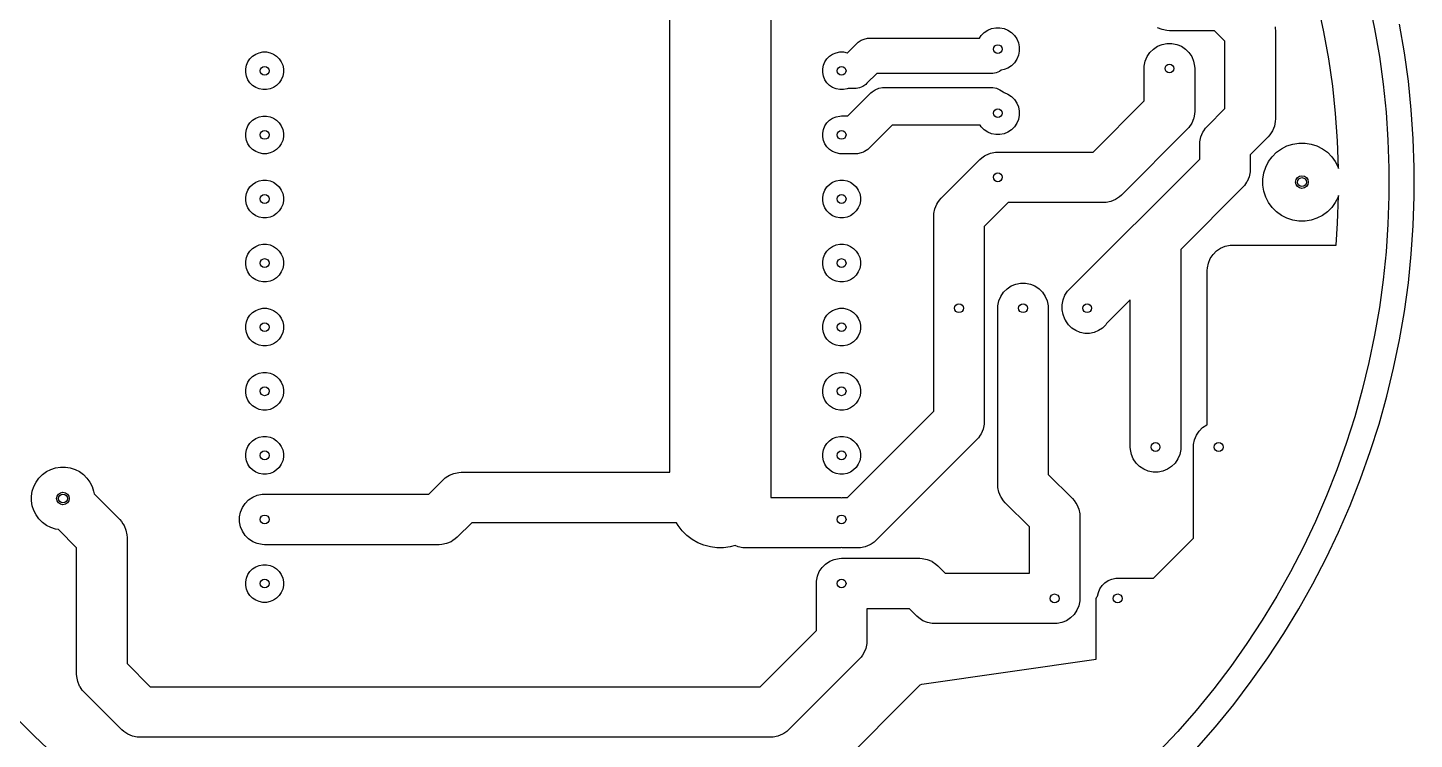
# Model space of a CAD drawing. Extents: x 123 to 256, y -136 to -4.
# Drawn here: x 168.1 to 223, y -92.1 to -63.9 of the extents above; entities that cross this region are included whole.
import ezdxf

# ---------------------------------------------------------------- set-up
doc = ezdxf.new("R2010")
doc.units = 0
doc.layers.add('BLACK', color=7, linetype='CONTINUOUS')

msp = doc.modelspace()

# ---------------------------------------------------------------- linework, layer by layer
at = {"layer": 'BLACK', "linetype": 'CONTINUOUS'}
for p, q in [((197.5, -44.25), (197.5, -82.5)), ((193.5, -81.5), (193.5, -45.078427)), ((219.418718, -64.048797), (219.187242, -62.98472)), ((221.202702, -62.845375), (221.428487, -63.931912)), ((205.769953, -64.3), (205.842941, -64.190766)), ((205.842941, -64.190766), (205.960766, -64.072941)), ((205.960766, -64.072941), (206.099313, -63.980367)), ((206.099313, -63.980367), (206.253258, -63.916601)), ((206.253258, -63.916601), (206.416685, -63.884093)), ((206.416685, -63.884093), (206.583315, -63.884093)), ((206.583315, -63.884093), (206.746742, -63.916601)), ((206.746742, -63.916601), (206.900687, -63.980367)), ((206.900687, -63.980367), (207.039234, -64.072941)), ((207.039234, -64.072941), (207.157059, -64.190766)), ((207.157059, -64.190766), (207.249633, -64.329313)), ((213.009715, -63.95694), (212.828603, -63.881921)), ((213.201983, -63.995185), (213.009715, -63.95694)), ((213.3, -64), (213.201983, -63.995185)), ((215.085786, -64), (213.3, -64)), ((215.5, -64.414213), (215.085786, -64)), ((217.484845, -63.85), (217.495185, -63.901983)), ((217.495185, -63.901983), (217.5, -64)), ((217.5, -64), (217.5, -67.5)), ((219.612067, -65.120458), (219.418718, -64.048797)), ((221.428487, -63.931912), (221.617045, -65.025523)), ((222.610088, -64.871715), (222.4157, -63.744289)), ((200.541885, -64.878164), (200.915025, -64.505025)), ((200.915025, -64.505025), (200.965925, -64.458893)), ((200.965925, -64.458893), (201.080022, -64.382655)), ((201.080022, -64.382655), (201.206801, -64.330141)), ((201.206801, -64.330141), (201.341388, -64.303371)), ((201.341388, -64.303371), (201.41, -64.3)), ((201.41, -64.3), (205.769953, -64.3)), ((207.249633, -64.329313), (207.313399, -64.483258)), ((207.313399, -64.483258), (207.345907, -64.646685)), ((207.345907, -64.813315), (207.313399, -64.976742)), ((207.345907, -64.646685), (207.345907, -64.813315)), ((212.52699, -64.865607), (212.665607, -64.72699)), ((212.665607, -64.72699), (212.828603, -64.618079)), ((212.828603, -64.618079), (213.009715, -64.54306)), ((213.009715, -64.54306), (213.201983, -64.504815)), ((213.201983, -64.504815), (213.398017, -64.504815)), ((213.398017, -64.504815), (213.590285, -64.54306)), ((213.590285, -64.54306), (213.771397, -64.618079)), ((213.771397, -64.618079), (213.934393, -64.72699)), ((213.934393, -64.72699), (214.07301, -64.865607)), ((215.5, -67.085786), (215.5, -64.414213)), ((176.703611, -65.516487), (176.732295, -65.372286)), ((176.732295, -65.372286), (176.788559, -65.236452)), ((176.788559, -65.236452), (176.870242, -65.114205)), ((176.870242, -65.114205), (176.974205, -65.010242)), ((176.974205, -65.010242), (177.096452, -64.928559)), ((177.096452, -64.928559), (177.232286, -64.872295)), ((177.232286, -64.872295), (177.376487, -64.843611)), ((177.376487, -64.843611), (177.523513, -64.843611)), ((177.523513, -64.843611), (177.667714, -64.872295)), ((177.667714, -64.872295), (177.803548, -64.928559)), ((177.803548, -64.928559), (177.925795, -65.010242)), ((177.925795, -65.010242), (178.029758, -65.114205)), ((178.029758, -65.114205), (178.111441, -65.236452)), ((178.111441, -65.236452), (178.167705, -65.372286)), ((178.167705, -65.372286), (178.196389, -65.516487)), ((199.563611, -65.516487), (199.592295, -65.372286)), ((199.592295, -65.372286), (199.648559, -65.236452)), ((199.648559, -65.236452), (199.730242, -65.114205)), ((199.730242, -65.114205), (199.834205, -65.010242)), ((199.834205, -65.010242), (199.956452, -64.928559)), ((199.956452, -64.928559), (200.092286, -64.872295)), ((200.092286, -64.872295), (200.236487, -64.843611)), ((200.236487, -64.843611), (200.383513, -64.843611)), ((200.383513, -64.843611), (200.527714, -64.872295)), ((200.527714, -64.872295), (200.541885, -64.878164)), ((207.157059, -65.269234), (207.039234, -65.387059)), ((207.249633, -65.130687), (207.157059, -65.269234)), ((207.313399, -64.976742), (207.249633, -65.130687)), ((212.304815, -65.401983), (212.34306, -65.209715)), ((212.34306, -65.209715), (212.418079, -65.028603)), ((212.418079, -65.028603), (212.52699, -64.865607)), ((214.07301, -64.865607), (214.181921, -65.028603)), ((214.181921, -65.028603), (214.25694, -65.209715)), ((214.25694, -65.209715), (214.295185, -65.401983)), ((219.767042, -66.198337), (219.612067, -65.120458)), ((221.617045, -65.025523), (221.768156, -66.124935)), ((222.765871, -66.00512), (222.610088, -64.871715)), ((176.703611, -65.663513), (176.703611, -65.516487)), ((176.732295, -65.807714), (176.703611, -65.663513)), ((176.788559, -65.943548), (176.732295, -65.807714)), ((178.167705, -65.807714), (178.111441, -65.943548)), ((178.196389, -65.663513), (178.167705, -65.807714)), ((178.196389, -65.516487), (178.196389, -65.663513)), ((199.563611, -65.663513), (199.563611, -65.516487)), ((199.592295, -65.807714), (199.563611, -65.663513)), ((199.648559, -65.943548), (199.592295, -65.807714)), ((201.69995, -65.7), (201.314975, -66.084975)), ((206.23, -65.7), (201.69995, -65.7)), ((206.298612, -65.696629), (206.23, -65.7)), ((206.433199, -65.669859), (206.298612, -65.696629)), ((206.559978, -65.617345), (206.433199, -65.669859)), ((206.638388, -65.564952), (206.559978, -65.617345)), ((206.746742, -65.543399), (206.638388, -65.564952)), ((206.900687, -65.479633), (206.746742, -65.543399)), ((207.039234, -65.387059), (206.900687, -65.479633)), ((212.3, -65.5), (212.304815, -65.401983)), ((212.3, -66.785786), (212.3, -65.5)), ((214.295185, -65.401983), (214.3, -65.5)), ((214.3, -65.5), (214.3, -67.2)), ((176.870242, -66.065795), (176.788559, -65.943548)), ((176.974205, -66.169758), (176.870242, -66.065795)), ((177.096452, -66.251441), (176.974205, -66.169758)), ((177.232286, -66.307705), (177.096452, -66.251441)), ((177.376487, -66.336389), (177.232286, -66.307705)), ((177.523513, -66.336389), (177.376487, -66.336389)), ((177.667714, -66.307705), (177.523513, -66.336389)), ((177.803548, -66.251441), (177.667714, -66.307705)), ((177.925795, -66.169758), (177.803548, -66.251441)), ((178.029758, -66.065795), (177.925795, -66.169758)), ((178.111441, -65.943548), (178.029758, -66.065795)), ((199.730242, -66.065795), (199.648559, -65.943548)), ((199.834205, -66.169758), (199.730242, -66.065795)), ((199.956452, -66.251441), (199.834205, -66.169758)), ((200.092286, -66.307705), (199.956452, -66.251441)), ((200.236487, -66.336389), (200.092286, -66.307705)), ((200.383513, -66.336389), (200.236487, -66.336389)), ((200.527714, -66.307705), (200.383513, -66.336389)), ((200.570458, -66.29), (200.527714, -66.307705)), ((200.55934, -67.38), (201.46967, -66.46967)), ((200.82, -66.29), (200.570458, -66.29)), ((200.888612, -66.286629), (200.82, -66.29)), ((201.023199, -66.259859), (200.888612, -66.286629)), ((201.149978, -66.207345), (201.023199, -66.259859)), ((201.264075, -66.131107), (201.149978, -66.207345)), ((201.314975, -66.084975), (201.264075, -66.131107)), ((201.46967, -66.46967), (201.524205, -66.420242)), ((201.524205, -66.420242), (201.646452, -66.338559)), ((201.646452, -66.338559), (201.782286, -66.282295)), ((201.782286, -66.282295), (201.926487, -66.253611)), ((201.926487, -66.253611), (202, -66.25)), ((202, -66.25), (206.23, -66.25)), ((206.23, -66.25), (206.303513, -66.253611)), ((206.303513, -66.253611), (206.447713, -66.282294)), ((206.447713, -66.282294), (206.522806, -66.313399)), ((206.522806, -66.313399), (206.583548, -66.338559)), ((206.583548, -66.338559), (206.705795, -66.420242)), ((206.705795, -66.420242), (206.745676, -66.456389)), ((206.745676, -66.456389), (206.746742, -66.456601)), ((206.746742, -66.456601), (206.900687, -66.520367)), ((219.883447, -67.281061), (219.767042, -66.198337)), ((221.768156, -66.124935), (221.881643, -67.228864)), ((222.882868, -67.143182), (222.765871, -66.00512)), ((206.900687, -66.520367), (207.039234, -66.612941)), ((207.039234, -66.612941), (207.157059, -66.730766)), ((207.157059, -66.730766), (207.249633, -66.869313)), ((207.249633, -66.869313), (207.313399, -67.023258)), ((210.275786, -68.81), (212.3, -66.785786)), ((176.870242, -67.654205), (176.974205, -67.550242)), ((176.974205, -67.550242), (177.096452, -67.468559)), ((177.096452, -67.468559), (177.232286, -67.412295)), ((177.232286, -67.412295), (177.376487, -67.383611)), ((177.376487, -67.383611), (177.523513, -67.383611)), ((177.523513, -67.383611), (177.667714, -67.412295)), ((177.667714, -67.412295), (177.803548, -67.468559)), ((177.803548, -67.468559), (177.925795, -67.550242)), ((177.925795, -67.550242), (178.029758, -67.654205)), ((199.730242, -67.654205), (199.834205, -67.550242)), ((199.834205, -67.550242), (199.956452, -67.468559)), ((199.956452, -67.468559), (200.092286, -67.412295)), ((200.092286, -67.412295), (200.236487, -67.383611)), ((200.236487, -67.383611), (200.31, -67.38)), ((200.31, -67.38), (200.55934, -67.38)), ((207.313399, -67.516742), (207.249633, -67.670687)), ((207.313399, -67.023258), (207.345907, -67.186685)), ((207.345907, -67.353315), (207.313399, -67.516742)), ((207.345907, -67.186685), (207.345907, -67.353315)), ((214.25694, -67.490285), (214.181921, -67.671397)), ((214.261262, -67.468559), (214.25694, -67.490285)), ((214.295185, -67.298017), (214.261262, -67.468559)), ((214.3, -67.2), (214.295185, -67.298017)), ((214.792893, -67.792893), (215.5, -67.085786)), ((217.5, -67.5), (217.495185, -67.598017)), ((219.961133, -68.367249), (219.883447, -67.281061)), ((221.881643, -67.228864), (221.957375, -68.336025)), ((222.960941, -68.284576), (222.882868, -67.143182)), ((176.703611, -68.056487), (176.732295, -67.912286)), ((176.703611, -68.203513), (176.703611, -68.056487)), ((176.732295, -67.912286), (176.788559, -67.776452)), ((176.788559, -67.776452), (176.870242, -67.654205)), ((178.029758, -67.654205), (178.111441, -67.776452)), ((178.111441, -67.776452), (178.167705, -67.912286)), ((178.167705, -67.912286), (178.196389, -68.056487)), ((178.196389, -68.056487), (178.196389, -68.203513)), ((199.563611, -68.056487), (199.592295, -67.912286)), ((199.563611, -68.203513), (199.563611, -68.056487)), ((199.592295, -67.912286), (199.648559, -67.776452)), ((199.648559, -67.776452), (199.730242, -67.654205)), ((202.31066, -67.75), (201.40033, -68.66033)), ((205.803362, -67.75), (202.31066, -67.75)), ((205.842941, -67.809234), (205.803362, -67.75)), ((205.960766, -67.927059), (205.842941, -67.809234)), ((206.099313, -68.019633), (205.960766, -67.927059)), ((206.253258, -68.083399), (206.099313, -68.019633)), ((206.416685, -68.115907), (206.253258, -68.083399)), ((206.583315, -68.115907), (206.416685, -68.115907)), ((206.746742, -68.083399), (206.583315, -68.115907)), ((206.900687, -68.019633), (206.746742, -68.083399)), ((207.039234, -67.927059), (206.900687, -68.019633)), ((207.157059, -67.809234), (207.039234, -67.927059)), ((207.249633, -67.670687), (207.157059, -67.809234)), ((214.007106, -67.907107), (211.397107, -70.517107)), ((214.07301, -67.834394), (214.007106, -67.907107)), ((214.181921, -67.671397), (214.07301, -67.834394)), ((214.54306, -68.209715), (214.618079, -68.028603)), ((214.618079, -68.028603), (214.656304, -67.971396)), ((214.656304, -67.971396), (214.726989, -67.865606)), ((214.726989, -67.865606), (214.792893, -67.792893)), ((217.381922, -67.971396), (217.273011, -68.134393)), ((217.456941, -67.790284), (217.381922, -67.971396)), ((217.495185, -67.598017), (217.456941, -67.790284)), ((176.732295, -68.347714), (176.703611, -68.203513)), ((176.788559, -68.483548), (176.732295, -68.347714)), ((176.870242, -68.605795), (176.788559, -68.483548)), ((176.974205, -68.709758), (176.870242, -68.605795)), ((178.029758, -68.605795), (177.925795, -68.709758)), ((178.111441, -68.483548), (178.029758, -68.605795)), ((178.167705, -68.347714), (178.111441, -68.483548)), ((178.196389, -68.203513), (178.167705, -68.347714)), ((199.592295, -68.347714), (199.563611, -68.203513)), ((199.648559, -68.483548), (199.592295, -68.347714)), ((199.730242, -68.605795), (199.648559, -68.483548)), ((199.834205, -68.709758), (199.730242, -68.605795)), ((201.40033, -68.66033), (201.345795, -68.709758)), ((214.5, -68.5), (214.504815, -68.401983)), ((214.5, -69.085786), (214.5, -68.5)), ((214.504815, -68.401983), (214.54306, -68.209715)), ((217.207107, -68.207106), (216.5, -68.914213)), ((217.273011, -68.134393), (217.207107, -68.207106)), ((217.740127, -68.678408), (217.956841, -68.567987)), ((217.956841, -68.567987), (218.18816, -68.492827)), ((218.18816, -68.492827), (218.428388, -68.454778)), ((218.428388, -68.454778), (218.671612, -68.454778)), ((218.671612, -68.454778), (218.91184, -68.492827)), ((218.91184, -68.492827), (219.143159, -68.567987)), ((219.143159, -68.567987), (219.359873, -68.678408)), ((220, -69.455518), (219.961133, -68.367249)), ((221.957375, -68.336025), (221.995263, -69.445126)), ((223, -69.42797), (222.960941, -68.284576)), ((177.096452, -68.791441), (176.974205, -68.709758)), ((177.232286, -68.847705), (177.096452, -68.791441)), ((177.376487, -68.876389), (177.232286, -68.847705)), ((177.523513, -68.876389), (177.376487, -68.876389)), ((177.667714, -68.847705), (177.523513, -68.876389)), ((177.803548, -68.791441), (177.667714, -68.847705)), ((177.925795, -68.709758), (177.803548, -68.791441)), ((199.956452, -68.791441), (199.834205, -68.709758)), ((200.092286, -68.847705), (199.956452, -68.791441)), ((200.236487, -68.876389), (200.092286, -68.847705)), ((200.31, -68.88), (200.236487, -68.876389)), ((200.87, -68.88), (200.31, -68.88)), ((200.943513, -68.876389), (200.87, -68.88)), ((201.087713, -68.847706), (200.943513, -68.876389)), ((201.178742, -68.81), (201.087713, -68.847706)), ((201.223548, -68.791441), (201.178742, -68.81)), ((201.345795, -68.709758), (201.223548, -68.791441)), ((204.252893, -70.642893), (205.792893, -69.102893)), ((205.792893, -69.102893), (205.865607, -69.036989)), ((205.865607, -69.036989), (205.974705, -68.964093)), ((205.974705, -68.964093), (206.028603, -68.928079)), ((206.028603, -68.928079), (206.209715, -68.85306)), ((206.209715, -68.85306), (206.401983, -68.814815)), ((206.401983, -68.814815), (206.5, -68.81)), ((206.5, -68.81), (210.275786, -68.81)), ((209.332893, -74.252893), (214.5, -69.085786)), ((216.5, -68.914213), (216.5, -69.5)), ((217.117987, -69.406841), (217.228408, -69.190127)), ((217.228408, -69.190127), (217.371371, -68.993356)), ((217.371371, -68.993356), (217.543356, -68.821371)), ((217.543356, -68.821371), (217.740127, -68.678408)), ((219.359873, -68.678408), (219.556644, -68.821371)), ((219.556644, -68.821371), (219.728629, -68.993356)), ((219.728629, -68.993356), (219.871592, -69.190127)), ((219.871592, -69.190127), (219.982013, -69.406841)), ((216.495185, -69.598017), (216.45694, -69.790285)), ((216.5, -69.5), (216.495185, -69.598017)), ((217.004778, -69.878388), (217.042827, -69.63816)), ((217.042827, -69.63816), (217.117987, -69.406841)), ((219.982013, -69.406841), (220, -69.462199)), ((220, -69.462199), (220, -69.455518)), ((221.995263, -69.445126), (221.995263, -70.554874)), ((223, -70.57203), (223, -69.42797)), ((176.732295, -70.452286), (176.788559, -70.316452)), ((176.788559, -70.316452), (176.870242, -70.194205)), ((176.870242, -70.194205), (176.974205, -70.090242)), ((176.974205, -70.090242), (177.096452, -70.008559)), ((177.096452, -70.008559), (177.232286, -69.952295)), ((177.232286, -69.952295), (177.376487, -69.923611)), ((177.376487, -69.923611), (177.523513, -69.923611)), ((177.523513, -69.923611), (177.667714, -69.952295)), ((177.667714, -69.952295), (177.803548, -70.008559)), ((177.803548, -70.008559), (177.925795, -70.090242)), ((177.925795, -70.090242), (178.029758, -70.194205)), ((178.029758, -70.194205), (178.111441, -70.316452)), ((178.111441, -70.316452), (178.167705, -70.452286)), ((199.592295, -70.452286), (199.648559, -70.316452)), ((199.648559, -70.316452), (199.730242, -70.194205)), ((199.730242, -70.194205), (199.834205, -70.090242)), ((199.834205, -70.090242), (199.956452, -70.008559)), ((199.956452, -70.008559), (200.092286, -69.952295)), ((200.092286, -69.952295), (200.236487, -69.923611)), ((200.236487, -69.923611), (200.383513, -69.923611)), ((200.383513, -69.923611), (200.527714, -69.952295)), ((200.527714, -69.952295), (200.663548, -70.008559)), ((200.663548, -70.008559), (200.785795, -70.090242)), ((200.785795, -70.090242), (200.889758, -70.194205)), ((200.889758, -70.194205), (200.971441, -70.316452)), ((200.971441, -70.316452), (201.027705, -70.452286)), ((216.207107, -70.207107), (213.745983, -72.66823)), ((216.273011, -70.134394), (216.207107, -70.207107)), ((216.35709, -70.008559), (216.273011, -70.134394)), ((216.381921, -69.971397), (216.35709, -70.008559)), ((216.45694, -69.790285), (216.381921, -69.971397)), ((217.004778, -70.121612), (217.004778, -69.878388)), ((217.042827, -70.36184), (217.004778, -70.121612)), ((176.703611, -70.596487), (176.732295, -70.452286)), ((176.703611, -70.743513), (176.703611, -70.596487)), ((176.732295, -70.887714), (176.703611, -70.743513)), ((178.167705, -70.452286), (178.196389, -70.596487)), ((178.196389, -70.743513), (178.167705, -70.887714)), ((178.196389, -70.596487), (178.196389, -70.743513)), ((199.563611, -70.596487), (199.592295, -70.452286)), ((199.563611, -70.743513), (199.563611, -70.596487)), ((199.592295, -70.887714), (199.563611, -70.743513)), ((201.027705, -70.452286), (201.056389, -70.596487)), ((201.056389, -70.743513), (201.027705, -70.887714)), ((201.056389, -70.596487), (201.056389, -70.743513)), ((204.078079, -70.878603), (204.124003, -70.809873)), ((204.124003, -70.809873), (204.186989, -70.715606)), ((204.186989, -70.715606), (204.252893, -70.642893)), ((206.914214, -70.81), (205.96, -71.764214)), ((210.69, -70.81), (206.914214, -70.81)), ((210.788017, -70.805185), (210.69, -70.81)), ((210.980285, -70.76694), (210.788017, -70.805185)), ((211.161397, -70.691921), (210.980285, -70.76694)), ((211.208012, -70.660773), (211.161397, -70.691921)), ((211.324394, -70.583011), (211.208012, -70.660773)), ((211.397107, -70.517107), (211.324394, -70.583011)), ((217.117987, -70.593159), (217.042827, -70.36184)), ((217.228408, -70.809873), (217.117987, -70.593159)), ((217.371371, -71.006644), (217.228408, -70.809873)), ((219.871592, -70.809873), (219.728629, -71.006644)), ((219.982013, -70.593159), (219.871592, -70.809873)), ((219.961133, -71.632751), (220, -70.544482)), ((220, -70.5378), (219.982013, -70.593159)), ((220, -70.544482), (220, -70.5378)), ((221.995263, -70.554874), (221.957375, -71.663975)), ((222.960941, -71.715424), (223, -70.57203)), ((176.788559, -71.023548), (176.732295, -70.887714)), ((176.870242, -71.145795), (176.788559, -71.023548)), ((176.974205, -71.249758), (176.870242, -71.145795)), ((177.096452, -71.331441), (176.974205, -71.249758)), ((177.232286, -71.387705), (177.096452, -71.331441)), ((177.376487, -71.416389), (177.232286, -71.387705)), ((177.667714, -71.387705), (177.523513, -71.416389)), ((177.803548, -71.331441), (177.667714, -71.387705)), ((177.925795, -71.249758), (177.803548, -71.331441)), ((178.029758, -71.145795), (177.925795, -71.249758)), ((178.111441, -71.023548), (178.029758, -71.145795)), ((178.167705, -70.887714), (178.111441, -71.023548)), ((199.648559, -71.023548), (199.592295, -70.887714)), ((199.730242, -71.145795), (199.648559, -71.023548)), ((199.834205, -71.249758), (199.730242, -71.145795)), ((199.956452, -71.331441), (199.834205, -71.249758)), ((200.092286, -71.387705), (199.956452, -71.331441)), ((200.236487, -71.416389), (200.092286, -71.387705)), ((200.527714, -71.387705), (200.383513, -71.416389)), ((200.663548, -71.331441), (200.527714, -71.387705)), ((200.785795, -71.249758), (200.663548, -71.331441)), ((200.889758, -71.145795), (200.785795, -71.249758)), ((200.971441, -71.023548), (200.889758, -71.145795)), ((201.027705, -70.887714), (200.971441, -71.023548)), ((203.96, -71.35), (203.964815, -71.251983)), ((203.96, -75), (203.96, -71.35)), ((203.964815, -71.251983), (204.00306, -71.059715)), ((204.00306, -71.059715), (204.078079, -70.878603)), ((217.543356, -71.178629), (217.371371, -71.006644)), ((217.740127, -71.321592), (217.543356, -71.178629)), ((217.956841, -71.432013), (217.740127, -71.321592)), ((219.359873, -71.321592), (219.143159, -71.432013)), ((219.556644, -71.178629), (219.359873, -71.321592)), ((219.728629, -71.006644), (219.556644, -71.178629)), ((177.523513, -71.416389), (177.376487, -71.416389)), ((200.383513, -71.416389), (200.236487, -71.416389)), ((205.96, -71.764214), (205.96, -75)), ((218.18816, -71.507173), (217.956841, -71.432013)), ((218.428388, -71.545222), (218.18816, -71.507173)), ((218.671612, -71.545222), (218.428388, -71.545222)), ((218.91184, -71.507173), (218.671612, -71.545222)), ((219.143159, -71.432013), (218.91184, -71.507173)), ((219.899106, -72.5), (219.961133, -71.632751)), ((221.957375, -71.663975), (221.881643, -72.771136)), ((222.882868, -72.856818), (222.960941, -71.715424)), ((177.096452, -72.548559), (177.232286, -72.492295)), ((177.232286, -72.492295), (177.376487, -72.463611)), ((177.376487, -72.463611), (177.523513, -72.463611)), ((177.523513, -72.463611), (177.667714, -72.492295)), ((177.667714, -72.492295), (177.803548, -72.548559)), ((199.956452, -72.548559), (200.092286, -72.492295)), ((200.092286, -72.492295), (200.236487, -72.463611)), ((200.236487, -72.463611), (200.383513, -72.463611)), ((200.383513, -72.463611), (200.527714, -72.492295)), ((200.527714, -72.492295), (200.663548, -72.548559)), ((215.509715, -72.54306), (215.701983, -72.504815)), ((215.701983, -72.504815), (215.8, -72.5)), ((215.8, -72.5), (219.899106, -72.5)), ((176.703611, -73.136487), (176.732295, -72.992286)), ((176.732295, -72.992286), (176.788559, -72.856452)), ((176.788559, -72.856452), (176.870242, -72.734205)), ((176.870242, -72.734205), (176.974205, -72.630242)), ((176.974205, -72.630242), (177.096452, -72.548559)), ((177.803548, -72.548559), (177.925795, -72.630242)), ((177.925795, -72.630242), (178.029758, -72.734205)), ((178.029758, -72.734205), (178.111441, -72.856452)), ((178.111441, -72.856452), (178.167705, -72.992286)), ((178.167705, -72.992286), (178.196389, -73.136487)), ((199.563611, -73.136487), (199.592295, -72.992286)), ((199.592295, -72.992286), (199.648559, -72.856452)), ((199.648559, -72.856452), (199.730242, -72.734205)), ((199.730242, -72.734205), (199.834205, -72.630242)), ((199.834205, -72.630242), (199.956452, -72.548559)), ((200.663548, -72.548559), (200.785795, -72.630242)), ((200.785795, -72.630242), (200.889758, -72.734205)), ((200.889758, -72.734205), (200.971441, -72.856452)), ((200.971441, -72.856452), (201.027705, -72.992286)), ((201.027705, -72.992286), (201.056389, -73.136487)), ((213.745983, -72.66823), (213.75, -72.75)), ((213.75, -72.75), (213.75, -80.5)), ((214.84306, -73.209715), (214.918079, -73.028603)), ((214.918079, -73.028603), (215.02699, -72.865607)), ((215.02699, -72.865607), (215.165607, -72.72699)), ((215.165607, -72.72699), (215.328603, -72.618079)), ((215.328603, -72.618079), (215.509715, -72.54306)), ((221.881643, -72.771136), (221.768156, -73.875065)), ((222.765871, -73.99488), (222.882868, -72.856818)), ((176.703611, -73.283513), (176.703611, -73.136487)), ((176.732295, -73.427714), (176.703611, -73.283513)), ((176.788559, -73.563548), (176.732295, -73.427714)), ((176.870242, -73.685795), (176.788559, -73.563548)), ((178.111441, -73.563548), (178.029758, -73.685795)), ((178.167705, -73.427714), (178.111441, -73.563548)), ((178.196389, -73.283513), (178.167705, -73.427714)), ((178.196389, -73.136487), (178.196389, -73.283513)), ((199.563611, -73.283513), (199.563611, -73.136487)), ((199.592295, -73.427714), (199.563611, -73.283513)), ((199.648559, -73.563548), (199.592295, -73.427714)), ((199.730242, -73.685795), (199.648559, -73.563548)), ((200.971441, -73.563548), (200.889758, -73.685795)), ((201.027705, -73.427714), (200.971441, -73.563548)), ((201.056389, -73.283513), (201.027705, -73.427714)), ((201.056389, -73.136487), (201.056389, -73.283513)), ((214.8, -73.5), (214.804815, -73.401983)), ((214.8, -79.609216), (214.8, -73.5)), ((214.804815, -73.401983), (214.84306, -73.209715)), ((176.974205, -73.789758), (176.870242, -73.685795)), ((177.096452, -73.871441), (176.974205, -73.789758)), ((177.232286, -73.927705), (177.096452, -73.871441)), ((177.376487, -73.956389), (177.232286, -73.927705)), ((177.523513, -73.956389), (177.376487, -73.956389)), ((177.667714, -73.927705), (177.523513, -73.956389)), ((177.803548, -73.871441), (177.667714, -73.927705)), ((177.925795, -73.789758), (177.803548, -73.871441)), ((178.029758, -73.685795), (177.925795, -73.789758)), ((199.834205, -73.789758), (199.730242, -73.685795)), ((199.956452, -73.871441), (199.834205, -73.789758)), ((200.092286, -73.927705), (199.956452, -73.871441)), ((200.236487, -73.956389), (200.092286, -73.927705)), ((200.383513, -73.956389), (200.236487, -73.956389)), ((200.527714, -73.927705), (200.383513, -73.956389)), ((200.663548, -73.871441), (200.527714, -73.927705)), ((200.785795, -73.789758), (200.663548, -73.871441)), ((200.889758, -73.685795), (200.785795, -73.789758)), ((206.865607, -74.22699), (207.028603, -74.118079)), ((207.028603, -74.118079), (207.209715, -74.04306)), ((207.209715, -74.04306), (207.401983, -74.004815)), ((207.401983, -74.004815), (207.405493, -74.004815)), ((207.405493, -74.004815), (207.406639, -74.004587)), ((207.406639, -74.004587), (207.593361, -74.004587)), ((207.593361, -74.004587), (207.594507, -74.004815)), ((207.594507, -74.004815), (207.598017, -74.004815)), ((207.598017, -74.004815), (207.790285, -74.04306)), ((207.790285, -74.04306), (207.971397, -74.118079)), ((207.971397, -74.118079), (208.134393, -74.22699)), ((221.768156, -73.875065), (221.617045, -74.974477)), ((222.610088, -75.128285), (222.765871, -73.99488)), ((206.504815, -74.901983), (206.54306, -74.709715)), ((206.54306, -74.709715), (206.618079, -74.528603)), ((206.618079, -74.528603), (206.72699, -74.365607)), ((206.72699, -74.365607), (206.865607, -74.22699)), ((208.134393, -74.22699), (208.27301, -74.365607)), ((208.27301, -74.365607), (208.381921, -74.528603)), ((208.381921, -74.528603), (208.45694, -74.709715)), ((208.45694, -74.709715), (208.495185, -74.901983)), ((209.044816, -74.861983), (209.08306, -74.669716)), ((209.08306, -74.669716), (209.158079, -74.488604)), ((209.158079, -74.488604), (209.266989, -74.325606)), ((209.266989, -74.325606), (209.332893, -74.252893)), ((211.75, -74.664214), (210.804157, -75.610056)), ((211.75, -80.5), (211.75, -74.664214)), ((176.870242, -75.274205), (176.974205, -75.170242)), ((176.974205, -75.170242), (177.096452, -75.088559)), ((177.096452, -75.088559), (177.232286, -75.032295)), ((177.232286, -75.032295), (177.376487, -75.003611)), ((177.376487, -75.003611), (177.523513, -75.003611)), ((177.523513, -75.003611), (177.667714, -75.032295)), ((177.667714, -75.032295), (177.803548, -75.088559)), ((177.803548, -75.088559), (177.925795, -75.170242)), ((177.925795, -75.170242), (178.029758, -75.274205)), ((199.730242, -75.274205), (199.834205, -75.170242)), ((199.834205, -75.170242), (199.956452, -75.088559)), ((199.956452, -75.088559), (200.092286, -75.032295)), ((200.092286, -75.032295), (200.236487, -75.003611)), ((200.236487, -75.003611), (200.383513, -75.003611)), ((200.383513, -75.003611), (200.527714, -75.032295)), ((200.527714, -75.032295), (200.663548, -75.088559)), ((200.663548, -75.088559), (200.785795, -75.170242)), ((200.785795, -75.170242), (200.889758, -75.274205)), ((203.96, -79.085786), (203.96, -75)), ((205.96, -75), (205.96, -79.5)), ((206.5, -75), (206.504815, -74.901983)), ((206.5, -82), (206.5, -75)), ((208.495185, -74.901983), (208.5, -75)), ((208.5, -75), (208.5, -81.585786)), ((209.044816, -75.058017), (209.044816, -74.861983)), ((209.08306, -75.250284), (209.044816, -75.058017)), ((209.158079, -75.431396), (209.08306, -75.250284)), ((221.617045, -74.974477), (221.428487, -76.068088)), ((222.4157, -76.255711), (222.610088, -75.128285)), ((176.703611, -75.676487), (176.732295, -75.532286)), ((176.703611, -75.823513), (176.703611, -75.676487)), ((176.732295, -75.532286), (176.788559, -75.396452)), ((176.788559, -75.396452), (176.870242, -75.274205)), ((178.029758, -75.274205), (178.111441, -75.396452)), ((178.111441, -75.396452), (178.167705, -75.532286)), ((178.167705, -75.532286), (178.196389, -75.676487)), ((178.196389, -75.676487), (178.196389, -75.823513)), ((199.563611, -75.676487), (199.592295, -75.532286)), ((199.563611, -75.823513), (199.563611, -75.676487)), ((199.592295, -75.532286), (199.648559, -75.396452)), ((199.648559, -75.396452), (199.730242, -75.274205)), ((200.889758, -75.274205), (200.971441, -75.396452)), ((200.971441, -75.396452), (201.027705, -75.532286)), ((201.027705, -75.532286), (201.056389, -75.676487)), ((201.056389, -75.676487), (201.056389, -75.823513)), ((209.197339, -75.490154), (209.158079, -75.431396)), ((209.19997, -75.496505), (209.197339, -75.490154)), ((209.303708, -75.65176), (209.19997, -75.496505)), ((209.43574, -75.783792), (209.303708, -75.65176)), ((209.590995, -75.88753), (209.43574, -75.783792)), ((210.64426, -75.783792), (210.489005, -75.88753)), ((210.776292, -75.65176), (210.64426, -75.783792)), ((210.804157, -75.610056), (210.776292, -75.65176)), ((176.732295, -75.967714), (176.703611, -75.823513)), ((176.788559, -76.103548), (176.732295, -75.967714)), ((176.870242, -76.225795), (176.788559, -76.103548)), ((176.974205, -76.329758), (176.870242, -76.225795)), ((177.096452, -76.411441), (176.974205, -76.329758)), ((177.925795, -76.329758), (177.803548, -76.411441)), ((178.029758, -76.225795), (177.925795, -76.329758)), ((178.111441, -76.103548), (178.029758, -76.225795)), ((178.167705, -75.967714), (178.111441, -76.103548)), ((178.196389, -75.823513), (178.167705, -75.967714)), ((199.592295, -75.967714), (199.563611, -75.823513)), ((199.648559, -76.103548), (199.592295, -75.967714)), ((199.730242, -76.225795), (199.648559, -76.103548)), ((199.834205, -76.329758), (199.730242, -76.225795)), ((199.956452, -76.411441), (199.834205, -76.329758)), ((200.785795, -76.329758), (200.663548, -76.411441)), ((200.889758, -76.225795), (200.785795, -76.329758)), ((200.971441, -76.103548), (200.889758, -76.225795)), ((201.027705, -75.967714), (200.971441, -76.103548)), ((201.056389, -75.823513), (201.027705, -75.967714)), ((209.763504, -75.958986), (209.590995, -75.88753)), ((209.946639, -75.995413), (209.763504, -75.958986)), ((210.133361, -75.995413), (209.946639, -75.995413)), ((210.316496, -75.958986), (210.133361, -75.995413)), ((210.489005, -75.88753), (210.316496, -75.958986)), ((221.428487, -76.068088), (221.202702, -77.154625)), ((222.182934, -77.375842), (222.4157, -76.255711)), ((177.232286, -76.467705), (177.096452, -76.411441)), ((177.376487, -76.496389), (177.232286, -76.467705)), ((177.523513, -76.496389), (177.376487, -76.496389)), ((177.667714, -76.467705), (177.523513, -76.496389)), ((177.803548, -76.411441), (177.667714, -76.467705)), ((200.092286, -76.467705), (199.956452, -76.411441)), ((200.236487, -76.496389), (200.092286, -76.467705)), ((200.383513, -76.496389), (200.236487, -76.496389)), ((200.527714, -76.467705), (200.383513, -76.496389)), ((200.663548, -76.411441), (200.527714, -76.467705)), ((221.202702, -77.154625), (220.939954, -78.232819)), ((221.912062, -78.487374), (222.182934, -77.375842)), ((176.732295, -78.072286), (176.788559, -77.936452)), ((176.788559, -77.936452), (176.870242, -77.814205)), ((176.870242, -77.814205), (176.974205, -77.710242)), ((176.974205, -77.710242), (177.096452, -77.628559)), ((177.096452, -77.628559), (177.232286, -77.572295)), ((177.232286, -77.572295), (177.376487, -77.543611)), ((177.376487, -77.543611), (177.523513, -77.543611)), ((177.523513, -77.543611), (177.667714, -77.572295)), ((177.667714, -77.572295), (177.803548, -77.628559)), ((177.803548, -77.628559), (177.925795, -77.710242)), ((177.925795, -77.710242), (178.029758, -77.814205)), ((178.029758, -77.814205), (178.111441, -77.936452)), ((178.111441, -77.936452), (178.167705, -78.072286)), ((199.592295, -78.072286), (199.648559, -77.936452)), ((199.648559, -77.936452), (199.730242, -77.814205)), ((199.730242, -77.814205), (199.834205, -77.710242)), ((199.834205, -77.710242), (199.956452, -77.628559)), ((199.956452, -77.628559), (200.092286, -77.572295)), ((200.092286, -77.572295), (200.236487, -77.543611)), ((200.236487, -77.543611), (200.383513, -77.543611)), ((200.383513, -77.543611), (200.527714, -77.572295)), ((200.527714, -77.572295), (200.663548, -77.628559)), ((200.663548, -77.628559), (200.785795, -77.710242)), ((200.785795, -77.710242), (200.889758, -77.814205)), ((200.889758, -77.814205), (200.971441, -77.936452)), ((200.971441, -77.936452), (201.027705, -78.072286)), ((176.703611, -78.216487), (176.732295, -78.072286)), ((176.703611, -78.363513), (176.703611, -78.216487)), ((176.732295, -78.507714), (176.703611, -78.363513)), ((176.788559, -78.643548), (176.732295, -78.507714)), ((178.167705, -78.507714), (178.111441, -78.643548)), ((178.167705, -78.072286), (178.196389, -78.216487)), ((178.196389, -78.363513), (178.167705, -78.507714)), ((178.196389, -78.216487), (178.196389, -78.363513)), ((199.563611, -78.216487), (199.592295, -78.072286)), ((199.563611, -78.363513), (199.563611, -78.216487)), ((199.592295, -78.507714), (199.563611, -78.363513)), ((199.648559, -78.643548), (199.592295, -78.507714)), ((201.027705, -78.507714), (200.971441, -78.643548)), ((201.027705, -78.072286), (201.056389, -78.216487)), ((201.056389, -78.363513), (201.027705, -78.507714)), ((201.056389, -78.216487), (201.056389, -78.363513)), ((220.939954, -78.232819), (220.640547, -79.301415)), ((221.603398, -79.58901), (221.912062, -78.487374)), ((176.870242, -78.765795), (176.788559, -78.643548)), ((176.974205, -78.869758), (176.870242, -78.765795)), ((177.096452, -78.951441), (176.974205, -78.869758)), ((177.232286, -79.007705), (177.096452, -78.951441)), ((177.376487, -79.036389), (177.232286, -79.007705)), ((177.523513, -79.036389), (177.376487, -79.036389)), ((177.667714, -79.007705), (177.523513, -79.036389)), ((177.803548, -78.951441), (177.667714, -79.007705)), ((177.925795, -78.869758), (177.803548, -78.951441)), ((178.029758, -78.765795), (177.925795, -78.869758)), ((178.111441, -78.643548), (178.029758, -78.765795)), ((199.730242, -78.765795), (199.648559, -78.643548)), ((199.834205, -78.869758), (199.730242, -78.765795)), ((199.956452, -78.951441), (199.834205, -78.869758)), ((200.092286, -79.007705), (199.956452, -78.951441)), ((200.236487, -79.036389), (200.092286, -79.007705)), ((200.383513, -79.036389), (200.236487, -79.036389)), ((200.527714, -79.007705), (200.383513, -79.036389)), ((200.663548, -78.951441), (200.527714, -79.007705)), ((200.545786, -82.5), (203.96, -79.085786)), ((200.785795, -78.869758), (200.663548, -78.951441)), ((200.889758, -78.765795), (200.785795, -78.869758)), ((200.971441, -78.643548), (200.889758, -78.765795)), ((205.955185, -79.598017), (205.91694, -79.790285)), ((205.96, -79.5), (205.955185, -79.598017)), ((214.615607, -79.72699), (214.778603, -79.618079)), ((214.778603, -79.618079), (214.8, -79.609216)), ((220.640547, -79.301415), (220.304832, -80.359165)), ((221.257303, -80.679465), (221.603398, -79.58901)), ((176.974205, -80.250242), (177.096452, -80.168559)), ((177.096452, -80.168559), (177.232286, -80.112295)), ((177.232286, -80.112295), (177.376487, -80.083611)), ((177.376487, -80.083611), (177.523513, -80.083611)), ((177.523513, -80.083611), (177.667714, -80.112295)), ((177.667714, -80.112295), (177.803548, -80.168559)), ((177.803548, -80.168559), (177.925795, -80.250242)), ((199.834205, -80.250242), (199.956452, -80.168559)), ((199.956452, -80.168559), (200.092286, -80.112295)), ((200.092286, -80.112295), (200.236487, -80.083611)), ((200.236487, -80.083611), (200.383513, -80.083611)), ((200.383513, -80.083611), (200.527714, -80.112295)), ((200.527714, -80.112295), (200.663548, -80.168559)), ((200.663548, -80.168559), (200.785795, -80.250242)), ((205.73301, -80.134394), (205.667107, -80.207107)), ((205.803697, -80.028603), (205.73301, -80.134394)), ((205.841921, -79.971397), (205.803697, -80.028603)), ((205.91694, -79.790285), (205.841921, -79.971397)), ((214.29306, -80.209715), (214.368079, -80.028603)), ((214.368079, -80.028603), (214.47699, -79.865607)), ((214.47699, -79.865607), (214.615607, -79.72699)), ((176.703611, -80.756487), (176.732295, -80.612286)), ((176.732295, -80.612286), (176.788559, -80.476452)), ((176.788559, -80.476452), (176.870242, -80.354205)), ((176.870242, -80.354205), (176.974205, -80.250242)), ((177.925795, -80.250242), (178.029758, -80.354205)), ((178.029758, -80.354205), (178.111441, -80.476452)), ((178.111441, -80.476452), (178.167705, -80.612286)), ((178.167705, -80.612286), (178.196389, -80.756487)), ((199.563611, -80.756487), (199.592295, -80.612286)), ((199.592295, -80.612286), (199.648559, -80.476452)), ((199.648559, -80.476452), (199.730242, -80.354205)), ((199.730242, -80.354205), (199.834205, -80.250242)), ((200.785795, -80.250242), (200.889758, -80.354205)), ((200.889758, -80.354205), (200.971441, -80.476452)), ((200.971441, -80.476452), (201.027705, -80.612286)), ((201.027705, -80.612286), (201.056389, -80.756487)), ((205.667107, -80.207107), (201.667107, -84.207107)), ((211.754815, -80.598017), (211.75, -80.5)), ((211.79306, -80.790285), (211.754815, -80.598017)), ((213.745185, -80.598017), (213.70694, -80.790285)), ((213.75, -80.5), (213.745185, -80.598017)), ((214.25, -80.5), (214.254815, -80.401983)), ((214.25, -84.118629), (214.25, -80.5)), ((214.254815, -80.401983), (214.29306, -80.209715)), ((220.304832, -80.359165), (219.9332, -81.404837)), ((220.87418, -81.757469), (221.257303, -80.679465)), ((169.168193, -81.324538), (169.361926, -81.293853)), ((169.361926, -81.293853), (169.558074, -81.293853)), ((169.558074, -81.293853), (169.751807, -81.324538)), ((176.703611, -80.903513), (176.703611, -80.756487)), ((176.732295, -81.047714), (176.703611, -80.903513)), ((176.788559, -81.183548), (176.732295, -81.047714)), ((176.870242, -81.305795), (176.788559, -81.183548)), ((178.111441, -81.183548), (178.029758, -81.305795)), ((178.167705, -81.047714), (178.111441, -81.183548)), ((178.196389, -80.903513), (178.167705, -81.047714)), ((178.196389, -80.756487), (178.196389, -80.903513)), ((199.563611, -80.903513), (199.563611, -80.756487)), ((199.592295, -81.047714), (199.563611, -80.903513)), ((199.648559, -81.183548), (199.592295, -81.047714)), ((199.730242, -81.305795), (199.648559, -81.183548)), ((200.971441, -81.183548), (200.889758, -81.305795)), ((201.027705, -81.047714), (200.971441, -81.183548)), ((201.056389, -80.903513), (201.027705, -81.047714)), ((201.056389, -80.756487), (201.056389, -80.903513)), ((211.868079, -80.971397), (211.79306, -80.790285)), ((211.97699, -81.134393), (211.868079, -80.971397)), ((212.115607, -81.27301), (211.97699, -81.134393)), ((212.278603, -81.381921), (212.115607, -81.27301)), ((213.384393, -81.27301), (213.221397, -81.381921)), ((213.52301, -81.134393), (213.384393, -81.27301)), ((213.631921, -80.971397), (213.52301, -81.134393)), ((213.70694, -80.790285), (213.631921, -80.971397)), ((168.3942, -81.886877), (168.509493, -81.72819)), ((168.509493, -81.72819), (168.64819, -81.589493)), ((168.64819, -81.589493), (168.806877, -81.4742)), ((168.806877, -81.4742), (168.981646, -81.385151)), ((168.981646, -81.385151), (169.168193, -81.324538)), ((169.751807, -81.324538), (169.938354, -81.385151)), ((169.938354, -81.385151), (170.113123, -81.4742)), ((170.113123, -81.4742), (170.27181, -81.589493)), ((170.27181, -81.589493), (170.410507, -81.72819)), ((170.410507, -81.72819), (170.5258, -81.886877)), ((176.974205, -81.409758), (176.870242, -81.305795)), ((177.096452, -81.491441), (176.974205, -81.409758)), ((177.232286, -81.547705), (177.096452, -81.491441)), ((177.376487, -81.576389), (177.232286, -81.547705)), ((177.523513, -81.576389), (177.376487, -81.576389)), ((177.667714, -81.547705), (177.523513, -81.576389)), ((177.803548, -81.491441), (177.667714, -81.547705)), ((177.925795, -81.409758), (177.803548, -81.491441)), ((178.029758, -81.305795), (177.925795, -81.409758)), ((183.955786, -82.37), (184.532893, -81.792893)), ((184.532893, -81.792893), (184.605607, -81.726989)), ((184.605607, -81.726989), (184.708739, -81.658079)), ((184.708739, -81.658079), (184.768603, -81.618079)), ((184.768603, -81.618079), (184.949715, -81.54306)), ((184.949715, -81.54306), (185.141983, -81.504815)), ((185.141983, -81.504815), (185.24, -81.5)), ((185.24, -81.5), (193.5, -81.5)), ((199.834205, -81.409758), (199.730242, -81.305795)), ((199.956452, -81.491441), (199.834205, -81.409758)), ((200.092286, -81.547705), (199.956452, -81.491441)), ((200.236487, -81.576389), (200.092286, -81.547705)), ((200.383513, -81.576389), (200.236487, -81.576389)), ((200.527714, -81.547705), (200.383513, -81.576389)), ((200.663548, -81.491441), (200.527714, -81.547705)), ((200.785795, -81.409758), (200.663548, -81.491441)), ((200.889758, -81.305795), (200.785795, -81.409758)), ((208.5, -81.585786), (209.457107, -82.542893)), ((212.459715, -81.45694), (212.278603, -81.381921)), ((212.651983, -81.495185), (212.459715, -81.45694)), ((212.848017, -81.495185), (212.651983, -81.495185)), ((213.040285, -81.45694), (212.848017, -81.495185)), ((213.221397, -81.381921), (213.040285, -81.45694)), ((219.9332, -81.404837), (219.526085, -82.437212)), ((220.454477, -82.821764), (220.87418, -81.757469)), ((168.213853, -82.441926), (168.244538, -82.248193)), ((168.244538, -82.248193), (168.305151, -82.061646)), ((168.305151, -82.061646), (168.3942, -81.886877)), ((170.5258, -81.886877), (170.614849, -82.061646)), ((170.614849, -82.061646), (170.675462, -82.248193)), ((170.675462, -82.248193), (170.692974, -82.35876)), ((170.692974, -82.35876), (171.707107, -83.372893)), ((177.159715, -82.41306), (177.351983, -82.374815)), ((177.351983, -82.374815), (177.45, -82.37)), ((177.45, -82.37), (183.955786, -82.37)), ((206.504815, -82.098017), (206.5, -82)), ((206.54306, -82.290285), (206.504815, -82.098017)), ((206.618079, -82.471397), (206.54306, -82.290285)), ((168.213853, -82.638074), (168.213853, -82.441926)), ((168.244538, -82.831807), (168.213853, -82.638074)), ((168.305151, -83.018354), (168.244538, -82.831807)), ((176.49306, -83.079715), (176.568079, -82.898603)), ((176.568079, -82.898603), (176.67699, -82.735607)), ((176.67699, -82.735607), (176.815607, -82.59699)), ((176.815607, -82.59699), (176.978603, -82.488079)), ((176.978603, -82.488079), (177.159715, -82.41306)), ((197.5, -82.5), (200.18, -82.5)), ((200.18, -82.5), (200.278017, -82.504815)), ((200.278017, -82.504815), (200.31, -82.511176)), ((200.31, -82.511176), (200.341983, -82.504815)), ((200.341983, -82.504815), (200.44, -82.5)), ((200.44, -82.5), (200.545786, -82.5)), ((206.629226, -82.488079), (206.618079, -82.471397)), ((206.726989, -82.634394), (206.629226, -82.488079)), ((206.792893, -82.707107), (206.726989, -82.634394)), ((207.75, -83.664214), (206.792893, -82.707107)), ((209.457107, -82.542893), (209.523011, -82.615606)), ((209.523011, -82.615606), (209.597434, -82.72699)), ((209.597434, -82.72699), (209.631921, -82.778603)), ((209.631921, -82.778603), (209.70694, -82.959715)), ((219.526085, -82.437212), (219.08396, -83.455085)), ((219.998682, -83.871109), (220.454477, -82.821764)), ((168.3942, -83.193123), (168.305151, -83.018354)), ((168.509493, -83.35181), (168.3942, -83.193123)), ((168.64819, -83.490507), (168.509493, -83.35181)), ((168.806877, -83.6058), (168.64819, -83.490507)), ((171.707107, -83.372893), (171.773011, -83.445607)), ((171.773011, -83.445607), (171.838297, -83.543316)), ((176.454815, -83.271983), (176.49306, -83.079715)), ((176.454815, -83.468017), (176.454815, -83.271983)), ((176.49306, -83.660285), (176.454815, -83.468017)), ((185.654214, -83.5), (185.077107, -84.077107)), ((193.772894, -83.5), (185.654214, -83.5)), ((193.837061, -83.61114), (193.772894, -83.5)), ((209.70694, -82.959715), (209.745185, -83.151983)), ((209.745185, -83.151983), (209.75, -83.25)), ((209.75, -83.25), (209.75, -86.5)), ((219.08396, -83.455085), (218.607342, -84.45727)), ((168.981646, -83.694849), (168.806877, -83.6058)), ((169.168193, -83.755462), (168.981646, -83.694849)), ((169.27876, -83.772974), (169.168193, -83.755462)), ((170, -84.494214), (169.27876, -83.772974)), ((171.838297, -83.543316), (171.881921, -83.608603)), ((171.881921, -83.608603), (171.95694, -83.789715)), ((171.95694, -83.789715), (171.995185, -83.981983)), ((171.995185, -83.981983), (172, -84.08)), ((176.568079, -83.841397), (176.49306, -83.660285)), ((176.67699, -84.004393), (176.568079, -83.841397)), ((176.815607, -84.14301), (176.67699, -84.004393)), ((193.99632, -83.818692), (193.837061, -83.61114)), ((194.181308, -84.00368), (193.99632, -83.818692)), ((194.38886, -84.162939), (194.181308, -84.00368)), ((207.75, -85.5), (207.75, -83.664214)), ((219.507326, -84.904282), (219.998682, -83.871109)), ((170, -89.5), (170, -84.494214)), ((172, -84.08), (172, -89.085786)), ((176.978603, -84.251921), (176.815607, -84.14301)), ((177.159715, -84.32694), (176.978603, -84.251921)), ((177.351983, -84.365185), (177.159715, -84.32694)), ((177.45, -84.37), (177.351983, -84.365185)), ((184.37, -84.37), (177.45, -84.37)), ((184.468017, -84.365185), (184.37, -84.37)), ((184.660285, -84.32694), (184.468017, -84.365185)), ((184.841397, -84.251921), (184.660285, -84.32694)), ((184.908466, -84.207107), (184.841397, -84.251921)), ((185.004394, -84.143011), (184.908466, -84.207107)), ((185.077107, -84.077107), (185.004394, -84.143011)), ((194.615423, -84.293745), (194.38886, -84.162939)), ((194.857121, -84.39386), (194.615423, -84.293745)), ((195.109819, -84.461571), (194.857121, -84.39386)), ((195.369194, -84.495718), (195.109819, -84.461571)), ((195.630806, -84.495718), (195.369194, -84.495718)), ((195.890181, -84.461571), (195.630806, -84.495718)), ((196.090991, -84.407763), (195.890181, -84.461571)), ((196.209715, -84.45694), (196.090991, -84.407763)), ((196.401983, -84.495185), (196.209715, -84.45694)), ((196.5, -84.5), (196.401983, -84.495185)), ((200.18, -84.5), (196.5, -84.5)), ((200.278017, -84.495185), (200.18, -84.5)), ((200.31, -84.488823), (200.278017, -84.495185)), ((200.341983, -84.495185), (200.31, -84.488823)), ((200.44, -84.5), (200.341983, -84.495185)), ((200.96, -84.5), (200.44, -84.5)), ((201.058017, -84.495185), (200.96, -84.5)), ((201.250285, -84.45694), (201.058017, -84.495185)), ((201.431397, -84.381921), (201.250285, -84.45694)), ((201.482138, -84.348017), (201.431397, -84.381921)), ((201.594394, -84.273011), (201.482138, -84.348017)), ((201.667107, -84.207107), (201.594394, -84.273011)), ((212.66863, -85.7), (214.25, -84.118629)), ((218.607342, -84.45727), (218.096786, -85.442599)), ((199.53699, -85.275607), (199.675607, -85.13699)), ((199.675607, -85.13699), (199.838603, -85.028079)), ((199.838603, -85.028079), (200.019715, -84.95306)), ((200.019715, -84.95306), (200.211983, -84.914815)), ((200.211983, -84.914815), (200.31, -84.91)), ((200.31, -84.91), (203.41, -84.91)), ((203.41, -84.91), (203.508017, -84.914815)), ((203.508017, -84.914815), (203.700285, -84.95306)), ((203.700285, -84.95306), (203.881397, -85.028079)), ((203.881397, -85.028079), (203.894658, -85.03694)), ((203.894658, -85.03694), (204.044394, -85.136989)), ((204.044394, -85.136989), (204.117107, -85.202893)), ((218.980984, -85.920076), (219.507326, -84.904282)), ((176.703611, -85.836487), (176.732295, -85.692286)), ((176.732295, -85.692286), (176.788559, -85.556452)), ((176.788559, -85.556452), (176.870242, -85.434205)), ((176.870242, -85.434205), (176.974205, -85.330242)), ((176.974205, -85.330242), (177.096452, -85.248559)), ((177.096452, -85.248559), (177.232286, -85.192295)), ((177.232286, -85.192295), (177.376487, -85.163611)), ((177.376487, -85.163611), (177.523513, -85.163611)), ((177.523513, -85.163611), (177.667714, -85.192295)), ((177.667714, -85.192295), (177.803548, -85.248559)), ((177.803548, -85.248559), (177.925795, -85.330242)), ((177.925795, -85.330242), (178.029758, -85.434205)), ((178.029758, -85.434205), (178.111441, -85.556452)), ((178.111441, -85.556452), (178.167705, -85.692286)), ((178.167705, -85.692286), (178.196389, -85.836487)), ((199.314815, -85.811983), (199.35306, -85.619715)), ((199.35306, -85.619715), (199.428079, -85.438603)), ((199.428079, -85.438603), (199.53699, -85.275607)), ((204.117107, -85.202893), (204.414214, -85.5)), ((204.414214, -85.5), (207.75, -85.5)), ((218.096786, -85.442599), (217.552887, -86.409922)), ((176.703611, -85.983513), (176.703611, -85.836487)), ((176.732295, -86.127714), (176.703611, -85.983513)), ((176.788559, -86.263548), (176.732295, -86.127714)), ((178.167705, -86.127714), (178.111441, -86.263548)), ((178.196389, -85.983513), (178.167705, -86.127714)), ((178.196389, -85.836487), (178.196389, -85.983513)), ((199.31, -85.91), (199.314815, -85.811983)), ((199.31, -87.775786), (199.31, -85.91)), ((210.484448, -86.267772), (210.544463, -86.122883)), ((210.544463, -86.122883), (210.631592, -85.992485)), ((210.631592, -85.992485), (210.742485, -85.881592)), ((210.742485, -85.881592), (210.872883, -85.794463)), ((210.872883, -85.794463), (211.017772, -85.734448)), ((211.017772, -85.734448), (211.171586, -85.703852)), ((211.171586, -85.703852), (211.25, -85.7)), ((211.25, -85.7), (212.66863, -85.7)), ((218.420268, -86.917309), (218.980984, -85.920076)), ((176.870242, -86.385795), (176.788559, -86.263548)), ((176.974205, -86.489758), (176.870242, -86.385795)), ((177.096452, -86.571441), (176.974205, -86.489758)), ((177.232286, -86.627705), (177.096452, -86.571441)), ((177.376487, -86.656389), (177.232286, -86.627705)), ((177.523513, -86.656389), (177.376487, -86.656389)), ((177.667714, -86.627705), (177.523513, -86.656389)), ((177.803548, -86.571441), (177.667714, -86.627705)), ((177.925795, -86.489758), (177.803548, -86.571441)), ((178.029758, -86.385795), (177.925795, -86.489758)), ((178.111441, -86.263548), (178.029758, -86.385795)), ((209.70694, -86.790285), (209.631921, -86.971397)), ((209.745185, -86.598017), (209.70694, -86.790285)), ((209.75, -86.5), (209.745185, -86.598017)), ((210.4, -86.5), (210.419098, -86.441221)), ((210.4, -88.91327), (210.4, -86.5)), ((210.419098, -86.441221), (210.455157, -86.415022)), ((210.455157, -86.415022), (210.484448, -86.267772)), ((217.552887, -86.409922), (216.97628, -87.358112)), ((202.995786, -86.91), (201.31, -86.91)), ((201.31, -86.91), (201.31, -88.19)), ((203.292893, -87.207107), (202.995786, -86.91)), ((203.365606, -87.273011), (203.292893, -87.207107)), ((203.481987, -87.350773), (203.365606, -87.273011)), ((209.384393, -87.27301), (209.221397, -87.381921)), ((209.52301, -87.134393), (209.384393, -87.27301)), ((209.631921, -86.971397), (209.52301, -87.134393)), ((217.825833, -87.894816), (218.420268, -86.917309)), ((197.085786, -90), (199.31, -87.775786)), ((203.528603, -87.381921), (203.481987, -87.350773)), ((203.709715, -87.45694), (203.528603, -87.381921)), ((203.901983, -87.495185), (203.709715, -87.45694)), ((204, -87.5), (203.901983, -87.495185)), ((208.75, -87.5), (204, -87.5)), ((208.848017, -87.495185), (208.75, -87.5)), ((209.040285, -87.45694), (208.848017, -87.495185)), ((209.221397, -87.381921), (209.040285, -87.45694)), ((216.97628, -87.358112), (216.367636, -88.286063)), ((217.19837, -88.85146), (217.825833, -87.894816)), ((201.305185, -88.288017), (201.26694, -88.480285)), ((201.31, -88.19), (201.305185, -88.288017)), ((216.367636, -88.286063), (215.727667, -89.192694)), ((201.017107, -88.897107), (198.207107, -91.707107)), ((201.08301, -88.824394), (201.017107, -88.897107)), ((201.137465, -88.742895), (201.08301, -88.824394)), ((201.191921, -88.661397), (201.137465, -88.742895)), ((201.26694, -88.480285), (201.191921, -88.661397)), ((203.485858, -89.901005), (210.4, -88.91327)), ((216.538613, -89.786123), (217.19837, -88.85146)), ((170.004815, -89.598017), (170, -89.5)), ((172, -89.085786), (172.914214, -90)), ((215.727667, -89.192694), (215.057117, -90.076947)), ((170.04306, -89.790285), (170.004815, -89.598017)), ((170.118079, -89.971397), (170.04306, -89.790285)), ((170.137191, -90), (170.118079, -89.971397)), ((170.226989, -90.134394), (170.137191, -90)), ((172.914214, -90), (197.085786, -90)), ((199.958578, -93.4), (203.429289, -89.929289)), ((203.429289, -89.929289), (203.484357, -89.901231)), ((203.484357, -89.901231), (203.485858, -89.901005)), ((215.057117, -90.076947), (214.356768, -90.937791)), ((215.84733, -90.697716), (216.538613, -89.786123)), ((170.292893, -90.207107), (170.226989, -90.134394)), ((171.792893, -91.707107), (170.292893, -90.207107)), ((167.548236, -91.18175), (168.31825, -91.951764)), ((214.356768, -90.937791), (213.627438, -91.774222)), ((215.125327, -91.585177), (215.84733, -90.697716)), ((171.865606, -91.77301), (171.792893, -91.707107)), ((198.207107, -91.707107), (198.134394, -91.773011)), ((214.373446, -92.44747), (215.125327, -91.585177)), ((168.31825, -91.951764), (169.115256, -92.693803)), ((172.028603, -91.881921), (171.865606, -91.77301)), ((172.209715, -91.95694), (172.028603, -91.881921)), ((172.401983, -91.995185), (172.209715, -91.95694)), ((172.5, -92), (172.401983, -91.995185)), ((197.5, -92), (172.5, -92)), ((197.598017, -91.995185), (197.5, -92)), ((197.790285, -91.95694), (197.598017, -91.995185)), ((197.971397, -91.881921), (197.790285, -91.95694)), ((198.018012, -91.850773), (197.971397, -91.881921)), ((198.134394, -91.773011), (198.018012, -91.850773)), ((213.627438, -91.774222), (212.869976, -92.585266))]:
    msp.add_line(p, q, dxfattribs=at)
at = {"layer": 'BLACK'}
for centre, radius in [((206.5, -64.73), 0.175), ((213.3, -65.5), 0.175), ((177.45, -65.59), 0.175), ((200.31, -65.59), 0.175), ((206.5, -67.27), 0.175), ((177.45, -68.13), 0.175), ((200.31, -68.13), 0.175), ((206.5, -69.81), 0.175), ((218.55, -70), 0.25), ((177.45, -70.67), 0.175), ((200.31, -70.67), 0.175), ((177.45, -73.21), 0.175), ((200.31, -73.21), 0.175), ((204.96, -75), 0.175), ((207.5, -75), 0.175), ((210.04, -75), 0.175), ((177.45, -75.75), 0.175), ((200.31, -75.75), 0.175), ((177.45, -78.29), 0.175), ((200.31, -78.29), 0.175), ((177.45, -80.83), 0.175), ((200.31, -80.83), 0.175), ((212.75, -80.5), 0.175), ((215.25, -80.5), 0.175), ((169.46, -82.54), 0.25), ((177.45, -83.37), 0.175), ((200.31, -83.37), 0.175), ((177.45, -85.91), 0.175), ((200.31, -85.91), 0.175), ((208.75, -86.5), 0.175), ((211.25, -86.5), 0.175)]:
    msp.add_circle(centre, radius, dxfattribs=at)
at = {"layer": 'WHITE'}
for centre in [(206.5, -64.73), (213.3, -65.5), (177.45, -65.59), (200.31, -65.59), (206.5, -67.27), (177.45, -68.13), (200.31, -68.13), (206.5, -69.81), (218.55, -70), (177.45, -70.67), (200.31, -70.67), (177.45, -73.21), (200.31, -73.21), (204.96, -75), (207.5, -75), (210.04, -75), (177.45, -75.75), (200.31, -75.75), (177.45, -78.29), (200.31, -78.29), (177.45, -80.83), (200.31, -80.83), (212.75, -80.5), (215.25, -80.5), (169.46, -82.54), (177.45, -83.37), (200.31, -83.37), (177.45, -85.91), (200.31, -85.91), (208.75, -86.5), (211.25, -86.5)]:
    msp.add_circle(centre, 0.175, dxfattribs=at)

doc.saveas('drawing.dxf')
